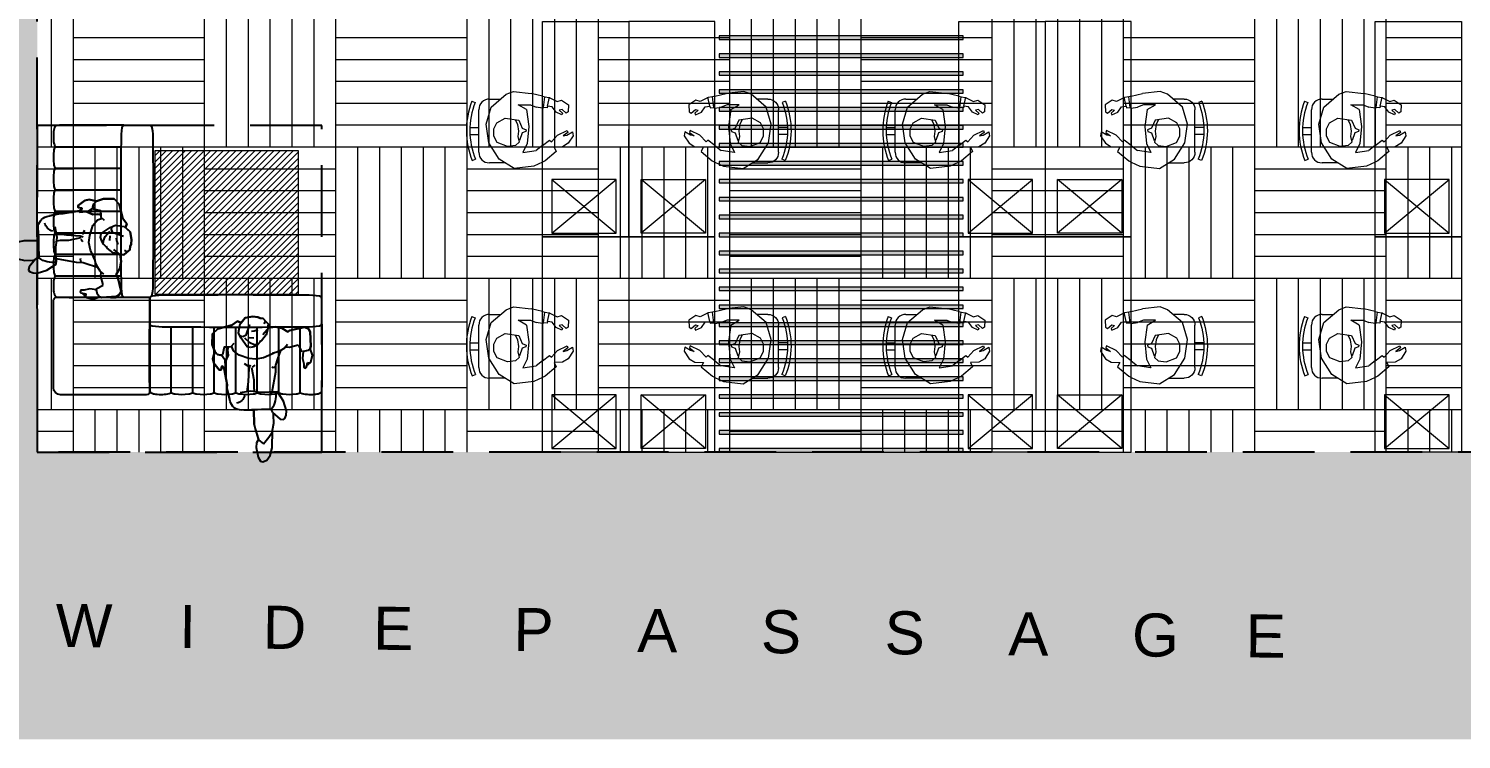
# Model space of a CAD drawing. Header units: millimetres. Extents: x 2335845 to 2509607, y 289014 to 361737.
# Drawn here: x 2360166 to 2370145, y 323602 to 328552 of the extents above; entities that cross this region are included whole.
import ezdxf

# ---------------------------------------------------------------- set-up
doc = ezdxf.new("R2010")
doc.units = ezdxf.units.MM
doc.linetypes.add('DASHED', pattern=[0.75, 0.5, -0.25])
for name, color, linetype, lineweight in [('A-PLAN-COLUMN', 3, 'Continuous', 0), ('A-PLAN-RCC-HATCH', 8, 'Continuous', 13), ('TOA-FC-ACOU.PAN', 250, 'Continuous', 5), ('TOA-FL-CPT-1', 8, 'Continuous', 5), ('TOA-FURN-HUMAN', 252, 'Continuous', 9), ('TOA-FURN-MODULAR', 20, 'Continuous', 9)]:
    doc.layers.add(name, color=color, linetype=linetype, lineweight=lineweight)
for name, color, linetype in [('FLOOR MARK', 7, 'Continuous'), ('I-FURN', 7, 'Continuous'), ('PASSAGE LINEOUT', 7, 'Continuous')]:
    doc.layers.add(name, color=color, linetype=linetype)
doc.styles.add('ARIAL', font='arial.ttf')
pattern_1 = [(270, (2074690.431, 2592608.902), (12.7, -12.7), [6.35, -19.05]), (360, (2074687.256, 2592605.727), (12.7, 12.7), [6.35, -19.05])]
pattern_2 = [(270, (2074690.453, 2591233.9), (12.7, -12.7), [6.35, -19.05]), (360, (2074687.278, 2591230.725), (12.7, 12.7), [6.35, -19.05])]

# ---------------------------------------------------------------- blocks, each defined once
blk = doc.blocks.new('Columns')
at = {"layer": 'A-PLAN-RCC-HATCH'}
h = blk.add_hatch(dxfattribs=at)
h.set_pattern_fill('ANSI31', color=256, scale=250, style=0)
h.set_pattern_definition([(45, (425397.9, -590762.232), (-22.0970869, 22.0970869), [])])
h.paths.add_polyline_path([(-15160.3, 1537), (-14160.3, 1537), (-14160.3, 2537), (-15160.3, 2537)])
at = {"layer": 'A-PLAN-COLUMN', "elevation": 0}
blk.add_lwpolyline([(-15160.3, 1537), (-14160.3, 1537), (-14160.3, 2537), (-15160.3, 2537)], close=True, dxfattribs=at)
blk = doc.blocks.new('txhvb')
at = {"layer": 'TOA-FURN-HUMAN', "color": 8, "lineweight": 5}
for p, q in [((549473.8, -3726.6, 0), (549769.8, -3726.6, 0)), ((549538.3, -3797, 0), (549669.9, -3778.8, 0)), ((549669.9, -3778.8, 0), (549787.2, -3811.9, 0)), ((549359.8, -3973.3, 0), (549425.6, -3868.4, 0)), ((549399.8, -3909.5, 0), (549399.8, -3800.6, 0)), ((549425.6, -3868.4, 0), (549538.3, -3797, 0)), ((549787.2, -3811.9, 0), (549877, -3916.9, 0)), ((549843.8, -3800.6, 0), (549843.8, -3878, 0)), ((549377.2, -4109.3, 0), (549359.8, -3973.3, 0)), ((549877, -3916.9, 0), (549896.8, -3968.3, 0)), ((549896.8, -3968.3, 0), (549882.9, -4091.1, 0)), ((549533.4, -4063.3, 0), (549472.6, -4034.3, 0)), ((549472.6, -4034.3, 0), (549485.8, -4126, 0)), ((549652, -4076.1, 0), (549533.4, -4063.3, 0)), ((549770.2, -4058.7, 0), (549652, -4076.1, 0)), ((549802.9, -4085.6, 0), (549787.5, -4126, 0)), ((549804.2, -4001.1, 0), (549802.9, -4085.6, 0)), ((549864.3, -4170.5, 0), (549882.9, -4091.1, 0)), ((549405.4, -4170.5, 0), (549377.2, -4109.3, 0)), ((549413.4, -4187.8, 0), (549405.4, -4170.5, 0)), ((549479.7, -4265, 0), (549413.4, -4187.8, 0)), ((549519.8, -4170.5, 0), (549485.8, -4126, 0)), ((549519.8, -4170.5, 0), (549557.1, -4219.4, 0)), ((549780, -4170.5, 0), (549787.5, -4126, 0)), ((549780.2, -4174.4, 0), (549780, -4169.8, 0)), ((549786.4, -4175, 0), (549780.2, -4174.4, 0)), ((549782.9, -4203.7, 0), (549786.4, -4175, 0)), ((549860.7, -4185.9, 0), (549855.8, -4216.9, 0)), ((549864.3, -4170.5, 0), (549860.7, -4185.9, 0)), ((549508.3, -4250.5, 0), (549479.7, -4265, 0)), ((549511.8, -4309.5, 0), (549508.3, -4250.5, 0)), ((549557.1, -4219.4, 0), (549546, -4231.9, 0)), ((549546, -4231.9, 0), (549593.7, -4274.9, 0)), ((549593.7, -4274.9, 0), (549624.9, -4341.5, 0)), ((549734.2, -4304.6, 0), (549752.9, -4264.4, 0)), ((549765.7, -4285.4, 0), (549745.4, -4310, 0)), ((549752.9, -4264.4, 0), (549790.7, -4237.8, 0)), ((549770.5, -4306.2, 0), (549765.7, -4285.4, 0)), ((549795.2, -4204.9, 0), (549782.9, -4203.7, 0)), ((549790.7, -4237.8, 0), (549795.2, -4204.9, 0)), ((549855.8, -4216.9, 0), (549826.4, -4271.5, 0)), ((549826.4, -4271.5, 0), (549835.7, -4303.3, 0)), ((549535.7, -4350.2, 0), (549511.8, -4309.5, 0)), ((549587.5, -4384, 0), (549535.7, -4350.2, 0)), ((549612, -4346.4, 0), (549586.8, -4314.1, 0)), ((549586.8, -4314.1, 0), (549592.4, -4339, 0)), ((549615.6, -4379.5, 0), (549587.5, -4384, 0)), ((549592.4, -4339, 0), (549615.6, -4379.5, 0)), ((549624.9, -4341.5, 0), (549612, -4346.4, 0)), ((549745.4, -4310, 0), (549734.2, -4304.6, 0)), ((549745.3, -4335.9, 0), (549770.5, -4306.2, 0)), ((549754.5, -4349.8, 0), (549745.3, -4335.9, 0)), ((549804.9, -4352.2, 0), (549754.5, -4349.8, 0)), ((549835.7, -4303.3, 0), (549804.9, -4352.2, 0))]:
    blk.add_line(p, q, dxfattribs=at)
at = {"layer": 'TOA-FURN-HUMAN', "color": 8, "lineweight": 5, "elevation": 0}
for points in [[(549415.1, -3680.7), (549424.4, -3703.6)], [(549597.3, -3664.5), (549597.3, -3726.6)], [(549646.7, -3664.5), (549646.7, -3726.6)], [(549829.3, -3678.7), (549820, -3701.6)], [(549696.3, -3982), (549667.8, -3997), (549621.5, -4003.4), (549583, -3998.4), (549543.8, -4008.4), (549519.5, -3981.3), (549513.6, -3926.6), (549540.8, -3854.7), (549585.6, -3831.3), (549636.2, -3831.3), (549679, -3852.7), (549710.1, -3911), (549696.5, -4004.3), (549641.4, -4029.8), (549629.3, -4056.2), (549618.6, -4054.7), (549608.6, -4028.3), (549555.2, -4009.1)], [(549770.2, -4058.7), (549804.2, -4001.1)], [(549784.9, -4177.3), (549858.8, -4186.3)], [(549795.2, -4204.9), (549858.2, -4218.4)]]:
    blk.add_lwpolyline(points, dxfattribs=at)
blk.add_lwpolyline([(549780, -4169.8, -0.034638), (549769.8, -4170.5), (549519.8, -4170.5)], format="xyb", dxfattribs=at)
at = {"layer": 'TOA-FURN-HUMAN', "color": 8, "lineweight": 5}
for centre, radius, start, end in [((549624.7, -4196.9, 0), 557.1, 68.45805, 112.09943), ((549624.7, -4196.9, 0), 532.5, 68.48386, 112.09943), ((549473.8, -3800.6, 0), 74, 90.00011, 180.00011), ((549769.8, -3800.6, 0), 74, 0.00011, 90.00011)]:
    blk.add_arc(centre, radius, start, end, dxfattribs=at)
at = {"layer": 'TOA-FURN-MODULAR'}
for p, q in [((549284.5, -4234.5), (548909.5, -4684.5)), ((548909.5, -4234.5), (549284.5, -4684.5))]:
    blk.add_line(p, q, dxfattribs=at)
for points in [[(548884.5, -4170.5), (550384.5, -4170.5), (550384.5, -4770.5), (548884.5, -4770.5)], [(549284.5, -4234.5), (548909.5, -4234.5), (548909.5, -4684.5), (549284.5, -4684.5)]]:
    blk.add_lwpolyline(points, close=True, dxfattribs=at)
blk = doc.blocks.new('hab')
at = {"color": 0}
for points in [[(488.3, -221.4, 0.047853), (583, -215, 0.311177), (600, -199.8), (600, -23.7, 0.311177), (583, -8.4, 0.047853), (488.3, -2, 0.004072), (-488.3, -2, 0.047853), (-583, -8.4, 0.311177), (-600, -23.7), (-600, -199.8, 0.311177), (-583, -215, 0.047853), (-488.3, -221.4, 0.004072), (488.3, -221.4)], [(598.8, -203.3, -0.011065), (599.8, -310.5), (599.8, -423.2), (599.8, -536, -0.013812), (597.8, -669.7, -0.259835), (582.8, -687.3, -0.067217), (546.5, -694, -0.036261), (498.7, -694, -0.08497), (452.1, -684.3), (446.9, -684.3, -0.088696), (421.9, -691.8, -0.06856), (327.8, -691.8, -0.088465), (302.7, -684.3), (299.9, -684.3), (297.2, -684.3, -0.088696), (272.2, -691.8, -0.06856), (178.1, -691.8, -0.085519), (153.1, -684.3), (150.2, -684.3), (147.6, -684.3, -0.088696), (122.5, -691.8, -0.06856), (28.4, -691.8, -0.088731), (3.4, -684.3), (0, -684.3), (-3.4, -684.3, -0.088731), (-28.4, -691.8, -0.06856), (-122.5, -691.8, -0.088696), (-147.6, -684.3), (-150.2, -684.3), (-153.1, -684.3, -0.085519), (-178.1, -691.8, -0.06856), (-272.2, -691.8, -0.088696), (-297.2, -684.3), (-299.9, -684.3), (-302.7, -684.3, -0.088465), (-327.8, -691.8, -0.06856), (-421.9, -691.8, -0.088696), (-446.9, -684.3), (-452.1, -684.3, -0.08497), (-498.7, -694, -0.036261), (-546.5, -694, -0.067217), (-582.8, -687.3, -0.259835), (-597.8, -669.7, -0.013812), (-599.8, -536), (-599.8, -423.2), (-599.8, -310.5, -0.011065), (-598.8, -203.3)]]:
    blk.add_lwpolyline(points, format="xyb", dxfattribs=at)
for points in [[(-449.5, -684.3), (-449.5, -423.2), (-449.5, -221.7)], [(-299.9, -684.3), (-299.9, -423.2), (-299.9, -222.7)], [(-150.2, -684.3), (-150.2, -423.2), (-150.2, -223.2)], [(0, -684.3), (0, -423.2), (0, -223.4)], [(150.1, -684.3), (150.1, -423.2), (150.1, -223.2)], [(299.9, -684.3), (299.9, -423.2), (299.9, -222.7)], [(449.5, -684.3), (449.5, -423.2), (449.5, -221.7)]]:
    blk.add_lwpolyline(points, dxfattribs=at)
blk = doc.blocks.new('A$C0CB47DFD')
for p, q in [((74.6, 187.8), (53, 164.3)), ((120.8, 188), (74.6, 187.8)), ((152, 177.2), (120.8, 188)), ((53, 164.3), (36.9, 102.1)), ((131.2, 106.4), (133.1, 135.7)), ((133.1, 135.7), (165.2, 143.6)), ((183.6, 185.1), (152, 177.2)), ((152, 177.2), (163.9, 165.9)), ((163.9, 165.9), (167.5, 152.4)), ((167.5, 152.4), (165.2, 143.6)), ((166.4, 147.2), (186.7, 133.6)), ((167.6, 119.3), (196.9, 132.5)), ((202.4, 181.4), (183.6, 185.1)), ((186.7, 133.6), (225.2, 129.3)), ((231.8, 158.4), (202.4, 181.4)), ((215.4, 146.8), (231.8, 149.5)), ((218, 140.7), (215.4, 146.8)), ((226.7, 136.8), (218, 140.7)), ((225.2, 129.3), (226.7, 136.8)), ((226.5, 135.6), (297.1, 123.6)), ((231.8, 149.5), (231.8, 158.4)), ((30.8, 67), (4.9, 44.5)), ((36.9, 102.1), (19.5, 78.6)), ((19.5, 78.6), (25.8, 62.6)), ((69.4, 73.7), (30.8, 67)), ((92.2, 63.4), (69.4, 73.7)), ((86.8, 54.5), (84.8, 64.2)), ((131.2, 36), (92.2, 63.4)), ((116.7, 93.7), (131.2, 106.4)), ((147.7, 95.7), (126.4, 104.1)), ((132, 118.4), (145.9, 121.1)), ((145.9, 121.1), (167.6, 119.3)), ((167.4, 71.3), (147.7, 95.7)), ((181.3, 28.1), (167.4, 71.3)), ((297.1, 123.6), (310.4, 124.6)), ((310.4, 124.6), (356.7, 113.2)), ((324.1, 19.3), (332.5, 65.9)), ((4.9, 44.5), (-0.8, 10.6)), ((-0.8, 10.6), (0.8, -10.6)), ((79.6, 40.3), (33.3, 24.7)), ((57.4, -10.8), (62.5, 5.7)), ((62.5, 5.7), (64.4, 16.2)), ((80.3, 40), (86.8, 54.5)), ((93.7, 6.7), (91.8, 26.7)), ((114, 24), (93.8, 46.2)), ((122, 4.7), (114, 24)), ((122.2, -11.9), (122, 4.7)), ((123.2, -8), (130.5, 6.9)), ((130.5, 6.9), (134.3, 21.1)), ((134.3, 21.1), (131.2, 36)), ((185.1, -2), (181.3, 28.1)), ((204.4, 49.4), (214, 32.2)), ((223.7, 26.9), (209.6, 21.4)), ((220.1, 12.4), (211.1, 1.5)), ((220.9, 17.1), (274.7, 6.4)), ((283.1, 30.5), (223.7, 26.9)), ((274, 6.4), (310.8, 6.6)), ((327.1, 36.1), (283.1, 30.5)), ((310.8, 6.6), (326.3, 3.7)), ((330.1, -23), (324.1, 19.3)), ((336.4, 1.8), (338.1, -0.6)), ((406.8, 50.1), (403.1, -70.8)), ((469.5, 5.3), (405.5, 6.2)), ((469.5, 5.3), (488.5, 0.4)), ((488.5, 0.4), (536.7, -14.4)), ((0.8, -10.6), (5.1, -20.6)), ((5.1, -20.6), (6.7, -34.6)), ((6.7, -34.6), (21, -45.7)), ((19.7, -42.9), (30, -37.2)), ((21, -45.7), (32.5, -57.1)), ((32.5, -57.1), (51.6, -53.9)), ((43.6, -86.3), (47.9, -54.5)), ((51.6, -53.9), (78.4, -47.6)), ((77.1, -33.1), (54.8, -52.2)), ((78.4, -47.6), (105.4, -27.6)), ((105.4, -27.6), (108.7, -18)), ((108, -22.6), (123.2, -8)), ((158.3, -81.8), (178.4, -36)), ((178.4, -36), (185.1, -2)), ((327.5, -96.8), (330.1, -23)), ((525.6, -59.4), (504, -74.1)), ((554.7, -35.5), (525.6, -59.4)), ((535, -13.9), (550.1, -5.5)), ((536.7, -14.4), (554.7, -35.5)), ((550.1, -5.5), (571, -3.9)), ((571, -3.9), (612.5, -12.7)), ((625.8, -50.5), (605.5, -64.9)), ((612.5, -12.7), (629.7, -22.3)), ((633.6, -32.9), (625.8, -50.5)), ((629.7, -22.3), (633.6, -32.9)), ((50, -116.2), (43.6, -86.3)), ((65.4, -142.5), (50, -116.2)), ((136.5, -128), (147.8, -108.9)), ((183.4, -98.9), (146.6, -110.9)), ((147.8, -108.9), (156.4, -89.4)), ((156.4, -89.4), (159.2, -74.3)), ((210.6, -89.5), (183.4, -98.9)), ((240.4, -89), (210.6, -89.5)), ((219, -88.8), (222.3, -77.6)), ((222.3, -77.6), (219.7, -71.4)), ((327.6, -73.2), (240.4, -89)), ((368.8, -122.9), (327.5, -96.8)), ((346.6, -108.5), (327.5, -96.8)), ((336.9, -65.7), (327.6, -73.2)), ((410.5, -135.9), (368.8, -122.9)), ((403.2, -67.3), (418.2, -75.5)), ((418.2, -75.5), (446.6, -109.1)), ((430.1, -79.8), (421.1, -79)), ((464.2, -81), (430.1, -79.8)), ((448.8, -122.4), (444.5, -129.4)), ((446.6, -109.1), (448.8, -122.4)), ((495.2, -74.3), (464.2, -81)), ((44.7, -216.6), (60, -149.5)), ((60, -149.5), (65.4, -142.5)), ((120.5, -141), (136.5, -128)), ((123.3, -187.4), (133.7, -149.4)), ((133.7, -149.4), (131.8, -131.8)), ((428.8, -134.6), (410.5, -135.9)), ((444.5, -129.4), (428.8, -134.6)), ((52.8, -231.4), (44.7, -216.6)), ((65.9, -239), (52.8, -231.4)), ((128, -243), (65.9, -239)), ((152.7, -204.8), (122.2, -188.5)), ((138.7, -239.8), (128, -243)), ((166.9, -250.2), (138.3, -239.6)), ((139.1, -238.7), (147, -229.3)), ((147, -229.3), (152.7, -204.8)), ((151.8, -208.9), (181.6, -205.3)), ((197.3, -242.6), (166.9, -250.2)), ((181.6, -205.3), (205.8, -211.4)), ((213.8, -224.1), (197.3, -242.6)), ((219.9, -222.9), (199.2, -227.1)), ((199.2, -227.1), (200.2, -239.4)), ((205.8, -211.4), (219.9, -211.1)), ((219.9, -211.1), (223.8, -219.5)), ((219.9, -222.9), (223.8, -219.5))]:
    blk.add_line(p, q)
for points in [[(223.8, -219.5), (219.9, -222.9), (213.8, -224.1), (197.3, -242.6), (166.9, -250.2), (138.7, -239.8), (138.1, -240), (128, -243), (65.9, -239), (52.8, -231.4), (44.7, -216.6), (60, -149.5), (65.4, -142.5), (50, -116.2), (43.6, -86.3), (47.9, -54.5), (32.5, -57.1), (21, -45.7), (6.7, -34.6), (5.1, -20.6), (0.8, -10.6), (-0.8, 10.6), (4.9, 44.5), (25.8, 62.6), (19.5, 78.6), (36.9, 102.1), (53, 164.3), (74.6, 187.8), (120.8, 188), (152, 177.2), (183.6, 185.1), (202.4, 181.4), (231.8, 158.4), (231.8, 149.5), (215.4, 146.8), (218, 140.7), (226.7, 136.8), (226.5, 135.6), (297.1, 123.6), (310.4, 124.6), (356.7, 113.2)], [(155.5, 173.9), (155.5, 173.9)], [(406.8, 50.1), (405.5, 6.2), (469.5, 5.3), (488.5, 0.4), (535, -13.9), (550.1, -5.5), (571, -3.9), (612.5, -12.7), (629.7, -22.3), (633.6, -32.9), (625.8, -50.5), (605.5, -64.9), (571.5, -72.9), (495.2, -74.3), (464.2, -81), (430.1, -79.8), (421.1, -79), (446.6, -109.1), (448.8, -122.4), (444.5, -129.4), (428.8, -134.6), (410.5, -135.9), (368.8, -122.9), (327.5, -96.8), (328.3, -73.1), (327.6, -73.2), (328.4, -72.7), (327.8, -88.3)], [(605.5, -64.9), (571.5, -72.9), (495.2, -74.3)]]:
    blk.add_lwpolyline(points)
blk.add_lwpolyline([(403.1, -70.8), (407.2, 60.1, 0.354034), (369.1, 110.2), (310.4, 124.6), (297.1, 123.6), (226.5, 135.6), (225.2, 129.3), (196.9, 132.5), (167.6, 119.3), (145.9, 121.1), (132, 118.4), (133.1, 135.7), (165.2, 143.6), (167.5, 152.4), (163.9, 165.9), (152, 177.2), (120.8, 188), (74.6, 187.8), (53, 164.3), (36.9, 102.1), (19.5, 78.6), (25.8, 62.6), (4.9, 44.5), (-0.8, 10.6), (0.8, -10.6), (5.1, -20.6), (6.7, -34.6), (21, -45.7), (32.5, -57.1), (47.9, -54.5), (43.6, -86.3), (50, -116.2), (65.4, -142.5), (60, -149.5), (44.7, -216.6), (52.8, -231.4), (65.9, -239), (128, -243), (138.1, -240), (138.3, -239.6), (147, -229.3), (151.8, -208.9), (181.6, -205.3), (205.8, -211.4), (219.9, -211.1), (223.8, -219.5)], format="xyb")
for centre, major_axis, start_param, end_param in [((329.7, 93.4), (24.7, 42.5), 3.948917, 4.999081), ((344, 12.8), (-51.5, -88.5), 0.368601, 1.142718)]:
    blk.add_ellipse(centre, major_axis=major_axis, ratio=1, start_param=start_param, end_param=end_param)

msp = doc.modelspace()

# ---------------------------------------------------------------- hatches: boundary and pattern name
at = {"layer": 'TOA-FC-ACOU.PAN', "true_color": 0x939598}
h = msp.add_hatch(dxfattribs=at)
h.set_pattern_fill('CROSS', color=252, scale=2, angle=-90)
h.set_pattern_definition([(270, (2074690.42, 2593983.902), (12.7, -12.7), [6.35, -19.05]), (360, (2074687.245, 2593980.727), (12.7, 12.7), [6.35, -19.05])])
h.paths.add_polyline_path([(2366675.109, 328477.016), (2366675.109, 328502.016), (2364975.11, 328502.016), (2364975.11, 328477.016)])
h = msp.add_hatch(dxfattribs=at)
h.set_pattern_fill('CROSS', color=252, scale=2, angle=-90)
h.set_pattern_definition([(270, (2074690.42, 2593858.902), (12.7, -12.7), [6.35, -19.05]), (360, (2074687.245, 2593855.727), (12.7, 12.7), [6.35, -19.05])])
h.paths.add_polyline_path([(2366675.109, 328352.016), (2366675.109, 328377.016), (2364975.11, 328377.016), (2364975.11, 328352.016)])
h = msp.add_hatch(dxfattribs=at)
h.set_pattern_fill('CROSS', color=252, scale=2, angle=-90)
h.set_pattern_definition([(270, (2074690.397, 2593733.902), (12.7, -12.7), [6.35, -19.05]), (360, (2074687.222, 2593730.727), (12.7, 12.7), [6.35, -19.05])])
h.paths.add_polyline_path([(2366675.087, 328227.016), (2366675.087, 328252.016), (2364975.087, 328252.016), (2364975.087, 328227.016)])
h = msp.add_hatch(dxfattribs=at)
h.set_pattern_fill('CROSS', color=252, scale=2, angle=-90)
h.set_pattern_definition([(270, (2074690.397, 2593608.902), (12.7, -12.7), [6.35, -19.05]), (360, (2074687.222, 2593605.727), (12.7, 12.7), [6.35, -19.05])])
h.paths.add_polyline_path([(2366675.087, 328102.016), (2366675.087, 328127.016), (2364975.088, 328127.016), (2364975.088, 328102.016)])
h = msp.add_hatch(dxfattribs=at)
h.set_pattern_fill('CROSS', color=252, scale=2, angle=-90)
h.set_pattern_definition([(270, (2074690.421, 2593483.902), (12.7, -12.7), [6.35, -19.05]), (360, (2074687.246, 2593480.727), (12.7, 12.7), [6.35, -19.05])])
h.paths.add_polyline_path([(2366675.111, 327977.016), (2366675.111, 328002.016), (2364975.112, 328002.016), (2364975.112, 327977.016)])
h = msp.add_hatch(dxfattribs=at)
h.set_pattern_fill('CROSS', color=252, scale=2, angle=-90)
h.set_pattern_definition([(270, (2074690.454, 2593358.902), (12.7, -12.7), [6.35, -19.05]), (360, (2074687.279, 2593355.727), (12.7, 12.7), [6.35, -19.05])])
h.paths.add_polyline_path([(2366675.143, 327852.016), (2366675.143, 327877.016), (2364975.144, 327877.016), (2364975.144, 327852.016)])
h = msp.add_hatch(dxfattribs=at)
h.set_pattern_fill('CROSS', color=252, scale=2, angle=-90)
h.set_pattern_definition([(270, (2074690.431, 2593233.902), (12.7, -12.7), [6.35, -19.05]), (360, (2074687.256, 2593230.727), (12.7, 12.7), [6.35, -19.05])])
h.paths.add_polyline_path([(2366675.121, 327727.016), (2366675.121, 327752.016), (2364975.122, 327752.016), (2364975.122, 327727.016)])
h = msp.add_hatch(dxfattribs=at)
h.set_pattern_fill('CROSS', color=252, scale=2, angle=-90)
h.set_pattern_definition([(270, (2074690.426, 2593108.902), (12.7, -12.7), [6.35, -19.05]), (360, (2074687.251, 2593105.727), (12.7, 12.7), [6.35, -19.05])])
h.paths.add_polyline_path([(2366675.116, 327602.016), (2366675.116, 327627.016), (2364975.116, 327627.016), (2364975.116, 327602.016)])
h = msp.add_hatch(dxfattribs=at)
h.set_pattern_fill('CROSS', color=252, scale=2, angle=-90)
h.set_pattern_definition([(270, (2074690.454, 2592983.902), (12.7, -12.7), [6.35, -19.05]), (360, (2074687.279, 2592980.727), (12.7, 12.7), [6.35, -19.05])])
h.paths.add_polyline_path([(2366675.143, 327477.016), (2366675.143, 327502.016), (2364975.144, 327502.016), (2364975.144, 327477.016)])
h = msp.add_hatch(dxfattribs=at)
h.set_pattern_fill('CROSS', color=252, scale=2, angle=-90)
h.set_pattern_definition([(270, (2074690.454, 2592858.902), (12.7, -12.7), [6.35, -19.05]), (360, (2074687.279, 2592855.727), (12.7, 12.7), [6.35, -19.05])])
h.paths.add_polyline_path([(2366675.143, 327352.016), (2366675.143, 327377.016), (2364975.144, 327377.016), (2364975.144, 327352.016)])
h = msp.add_hatch(dxfattribs=at)
h.set_pattern_fill('CROSS', color=252, scale=2, angle=-90)
h.set_pattern_definition([(270, (2074690.431, 2592733.902), (12.7, -12.7), [6.35, -19.05]), (360, (2074687.256, 2592730.727), (12.7, 12.7), [6.35, -19.05])])
h.paths.add_polyline_path([(2366675.121, 327227.016), (2366675.121, 327252.016), (2364975.121, 327252.016), (2364975.121, 327227.016)])
h = msp.add_hatch(dxfattribs=at)
h.set_pattern_fill('CROSS', color=252, scale=2, angle=-90)
h.set_pattern_definition(pattern_1)
h.paths.add_polyline_path([(2366675.121, 327102.016), (2366675.121, 327127.016), (2364975.122, 327127.016), (2364975.122, 327102.016)])
h = msp.add_hatch(dxfattribs=at)
h.set_pattern_fill('CROSS', color=252, scale=2, angle=-90)
h.set_pattern_definition(pattern_1)
h.paths.add_polyline_path([(2364975.122, 327002.016), (2364975.122, 326977.016), (2366675.121, 326977.016), (2366675.121, 327002.016)])
h = msp.add_hatch(dxfattribs=at)
h.set_pattern_fill('CROSS', color=252, scale=2, angle=-90)
h.set_pattern_definition([(270, (2074690.418, 2592358.9), (12.7, -12.7), [6.35, -19.05]), (360, (2074687.243, 2592355.725), (12.7, 12.7), [6.35, -19.05])])
h.paths.add_polyline_path([(2366675.108, 326852.015), (2366675.108, 326877.015), (2364975.109, 326877.015), (2364975.109, 326852.015)])
h = msp.add_hatch(dxfattribs=at)
h.set_pattern_fill('CROSS', color=252, scale=2, angle=-90)
h.set_pattern_definition([(270, (2074690.419, 2592233.9), (12.7, -12.7), [6.35, -19.05]), (360, (2074687.244, 2592230.725), (12.7, 12.7), [6.35, -19.05])])
h.paths.add_polyline_path([(2366675.108, 326727.015), (2366675.108, 326752.015), (2364975.109, 326752.015), (2364975.109, 326727.015)])
h = msp.add_hatch(dxfattribs=at)
h.set_pattern_fill('CROSS', color=252, scale=2, angle=-90)
h.set_pattern_definition([(270, (2074690.443, 2592108.9), (12.7, -12.7), [6.35, -19.05]), (360, (2074687.268, 2592105.725), (12.7, 12.7), [6.35, -19.05])])
h.paths.add_polyline_path([(2366675.132, 326602.015), (2366675.132, 326627.015), (2364975.133, 326627.015), (2364975.133, 326602.015)])
h = msp.add_hatch(dxfattribs=at)
h.set_pattern_fill('CROSS', color=252, scale=2, angle=-90)
h.set_pattern_definition([(270, (2074690.475, 2591983.9), (12.7, -12.7), [6.35, -19.05]), (360, (2074687.3, 2591980.725), (12.7, 12.7), [6.35, -19.05])])
h.paths.add_polyline_path([(2366675.165, 326477.015), (2366675.165, 326502.015), (2364975.165, 326502.015), (2364975.165, 326477.015)])
h = msp.add_hatch(dxfattribs=at)
h.set_pattern_fill('CROSS', color=252, scale=2, angle=-90)
h.set_pattern_definition([(270, (2074690.453, 2591858.9), (12.7, -12.7), [6.35, -19.05]), (360, (2074687.278, 2591855.725), (12.7, 12.7), [6.35, -19.05])])
h.paths.add_polyline_path([(2366675.142, 326352.015), (2366675.142, 326377.015), (2364975.143, 326377.015), (2364975.143, 326352.015)])
h = msp.add_hatch(dxfattribs=at)
h.set_pattern_fill('CROSS', color=252, scale=2, angle=-90)
h.set_pattern_definition([(270, (2074690.448, 2591733.9), (12.7, -12.7), [6.35, -19.05]), (360, (2074687.273, 2591730.725), (12.7, 12.7), [6.35, -19.05])])
h.paths.add_polyline_path([(2366675.137, 326227.015), (2366675.137, 326252.015), (2364975.138, 326252.015), (2364975.138, 326227.015)])
h = msp.add_hatch(dxfattribs=at)
h.set_pattern_fill('CROSS', color=252, scale=2, angle=-90)
h.set_pattern_definition([(270, (2074690.475, 2591608.9), (12.7, -12.7), [6.35, -19.05]), (360, (2074687.3, 2591605.725), (12.7, 12.7), [6.35, -19.05])])
h.paths.add_polyline_path([(2366675.165, 326102.015), (2366675.165, 326127.015), (2364975.165, 326127.015), (2364975.165, 326102.015)])
h = msp.add_hatch(dxfattribs=at)
h.set_pattern_fill('CROSS', color=252, scale=2, angle=-90)
h.set_pattern_definition([(270, (2074690.475, 2591483.9), (12.7, -12.7), [6.35, -19.05]), (360, (2074687.3, 2591480.725), (12.7, 12.7), [6.35, -19.05])])
h.paths.add_polyline_path([(2366675.165, 325977.015), (2366675.165, 326002.015), (2364975.165, 326002.015), (2364975.165, 325977.015)])
h = msp.add_hatch(dxfattribs=at)
h.set_pattern_fill('CROSS', color=252, scale=2, angle=-90)
h.set_pattern_definition([(270, (2074690.453, 2591358.9), (12.7, -12.7), [6.35, -19.05]), (360, (2074687.278, 2591355.725), (12.7, 12.7), [6.35, -19.05])])
h.paths.add_polyline_path([(2366675.142, 325852.015), (2366675.142, 325877.015), (2364975.143, 325877.015), (2364975.143, 325852.015)])
h = msp.add_hatch(dxfattribs=at)
h.set_pattern_fill('CROSS', color=252, scale=2, angle=-90)
h.set_pattern_definition(pattern_2)
h.paths.add_polyline_path([(2366675.142, 325727.015), (2366675.142, 325752.015), (2364975.143, 325752.015), (2364975.143, 325727.015)])
h = msp.add_hatch(dxfattribs=at)
h.set_pattern_fill('CROSS', color=252, scale=2, angle=-90)
h.set_pattern_definition(pattern_2)
h.paths.add_polyline_path([(2364975.143, 325627.015), (2364975.143, 325602.015), (2366675.142, 325602.015), (2366675.142, 325627.015)])
at = {"layer": 'TOA-FL-CPT-1', "true_color": 0xc7c8ca}
h = msp.add_hatch(dxfattribs=at)
h.set_pattern_fill('AR-PARQ1', color=9, scale=3)
h.set_pattern_definition([(90, (54538.6, -6708.4), (-914.4, 914.4), [914.4, -914.4]), (90, (54691, -6708.4), (-914.4, 914.4), [914.4, -914.4]), (90, (54843.4, -6708.4), (-914.4, 914.4), [914.4, -914.4]), (90, (54995.8, -6708.4), (-914.4, 914.4), [914.4, -914.4]), (90, (55148.2, -6708.4), (-914.4, 914.4), [914.4, -914.4]), (90, (55300.6, -6708.4), (-914.4, 914.4), [914.4, -914.4]), (90, (55453, -6708.4), (-914.4, 914.4), [914.4, -914.4]), (0, (54538.6, -5794), (914.4, -914.4), [914.4, -914.4]), (0, (54538.6, -5641.6), (914.4, -914.4), [914.4, -914.4]), (0, (54538.6, -5489.2), (914.4, -914.4), [914.4, -914.4]), (0, (54538.6, -5336.8), (914.4, -914.4), [914.4, -914.4]), (0, (54538.6, -5184.4), (914.4, -914.4), [914.4, -914.4]), (0, (54538.6, -5032), (914.4, -914.4), [914.4, -914.4]), (0, (54538.6, -4879.6), (914.4, -914.4), [914.4, -914.4])])
h.paths.add_polyline_path([(2344950.518, 323601.624), (2348044.691, 323601.624), (2348044.691, 308801.624), (2344978.375, 308801.624), (2344983.023, 307001.553), (2351045.878, 307001.608), (2351044.683, 304701.624), (2350244.683, 304670.094), (2350244.683, 294701.624), (2352811.835, 294701.622), (2352811.821, 307001.631), (2405044.683, 307005.059), (2405044.683, 327701.624), (2410595.745, 327701.624), (2410609.803, 329501.624), (2408605.34, 329501.624), (2411484.683, 335301.624), (2408440.262, 335301.624), (2406365.488, 331122.307), (2403244.678, 328001.969), (2403244.795, 325600.805), (2384290.648, 325598.809), (2384290.648, 323607.372), (2375885.176, 323603.528), (2375861.465, 325602.978), (2360226.195, 325602.091), (2360226.052, 334601.937), (2375945.229, 334602.179), (2375945.229, 331031.373), (2376972.789, 331510.903), (2389391.537, 331510.903), (2389391.537, 331810.72), (2389491.628, 331810.72), (2389491.53, 331510.903), (2391791.53, 331510.903), (2391791.531, 333010.881), (2389491.53, 333010.881), (2389491.531, 332710.861), (2389391.537, 332710.861), (2389391.54, 333010.905), (2377622.511, 333011.008), (2377622.511, 336459.845), (2386144.742, 336459.853), (2386144.683, 337701.624), (2376094.699, 337701.624), (2376094.724, 335802.062), (2362938.321, 335802.061), (2362938.326, 340629.119), (2359023.456, 340413.419), (2359023.899, 325602.053), (2352244.614, 325602.052), (2352244.655, 339888.472), (2350244.683, 339753.79), (2350259.797, 327701.624), (2351044.683, 327701.624), (2351043.518, 325401.69), (2344945.863, 325401.675)])
h.paths.add_polyline_path([(2365719.683, 323601.624), (2395044.683, 323601.624), (2395044.683, 322741.298), (2398494.622, 322751.666), (2398494.622, 323601.624), (2403544.687, 323601.624), (2403544.687, 308801.634), (2365719.683, 308801.634)], flags=16)
h.paths.add_polyline_path([(2349719.689, 323601.683), (2365719.683, 323601.683), (2365719.683, 308801.624), (2349719.689, 308801.624)], flags=16)
h = msp.add_hatch(dxfattribs=at)
h.set_pattern_fill('AR-PARQ1', color=9, scale=3)
h.set_pattern_definition([(90, (90021.1, 24147), (-914.4, 914.4), [914.4, -914.4]), (90, (90173.5, 24147), (-914.4, 914.4), [914.4, -914.4]), (90, (90325.9, 24147), (-914.4, 914.4), [914.4, -914.4]), (90, (90478.3, 24147), (-914.4, 914.4), [914.4, -914.4]), (90, (90630.7, 24147), (-914.4, 914.4), [914.4, -914.4]), (90, (90783.1, 24147), (-914.4, 914.4), [914.4, -914.4]), (90, (90935.5, 24147), (-914.4, 914.4), [914.4, -914.4]), (0, (90021.1, 25061.4), (914.4, -914.4), [914.4, -914.4]), (0, (90021.1, 25213.8), (914.4, -914.4), [914.4, -914.4]), (0, (90021.1, 25366.2), (914.4, -914.4), [914.4, -914.4]), (0, (90021.1, 25518.6), (914.4, -914.4), [914.4, -914.4]), (0, (90021.1, 25671), (914.4, -914.4), [914.4, -914.4]), (0, (90021.1, 25823.4), (914.4, -914.4), [914.4, -914.4]), (0, (90021.1, 25975.8), (914.4, -914.4), [914.4, -914.4])])
h.paths.add_polyline_path([(2360226.052, 334601.937), (2360226.195, 325602.091), (2370144.683, 325602.091), (2370145.139, 329510.423), (2372684.412, 329509.65), (2375945.229, 331031.373), (2375945.229, 334601.498)])

# ---------------------------------------------------------------- linework, layer by layer
at = {"layer": 'FLOOR MARK', "color": 8, "linetype": 'DASHED', "ltscale": 1000}
msp.add_lwpolyline([(2403244.795, 325600.805), (2383344.673, 325601.126), (2383344.673, 323605.055), (2375873.321, 323605.058), (2375873.321, 325602.073), (2360226.195, 325602.091), (2360226.052, 334601.937), (2375945.229, 334602.179), (2375945.229, 331031.373), (2376972.789, 331510.903), (2391791.529, 331510.903)], dxfattribs=at)
at = {"layer": 'FLOOR MARK', "color": 8, "linetype": 'DASHED', "ltscale": 1000, "elevation": 1.313}
msp.add_lwpolyline([(2360226.172, 325602.091), (2362207.998, 325602.091), (2362207.998, 327877.593), (2360226.172, 327877.592)], close=True, dxfattribs=at)
at = {"layer": 'I-FURN', "elevation": 1.313}
msp.add_lwpolyline([(2360363.037, 326682.532), (2361010.41, 326682.532), (2361010.41, 326027.03, -0.41421356), (2360985.41, 326002.03), (2360388.037, 326002.03, -0.41421356), (2360338.037, 326052.03), (2360338.037, 326657.532, -0.41421356)], format="xyb", close=True, dxfattribs=at)
at = {"layer": 'TOA-FC-ACOU.PAN', "color": 251, "true_color": 0x636466, "elevation": 0}
for points in [[(2366675.109, 328477.016), (2366675.109, 328502.016), (2364975.11, 328502.016), (2364975.11, 328477.016)], [(2366675.109, 328352.016), (2366675.109, 328377.016), (2364975.11, 328377.016), (2364975.11, 328352.016)], [(2366675.087, 328227.016), (2366675.087, 328252.016), (2364975.087, 328252.016), (2364975.087, 328227.016)], [(2366675.087, 328102.016), (2366675.087, 328127.016), (2364975.088, 328127.016), (2364975.088, 328102.016)], [(2366675.111, 327977.016), (2366675.111, 328002.016), (2364975.112, 328002.016), (2364975.112, 327977.016)], [(2366675.143, 327852.016), (2366675.143, 327877.016), (2364975.144, 327877.016), (2364975.144, 327852.016)], [(2366675.121, 327727.016), (2366675.121, 327752.016), (2364975.122, 327752.016), (2364975.122, 327727.016)], [(2366675.116, 327602.016), (2366675.116, 327627.016), (2364975.116, 327627.016), (2364975.116, 327602.016)], [(2366675.143, 327477.016), (2366675.143, 327502.016), (2364975.144, 327502.016), (2364975.144, 327477.016)], [(2366675.143, 327352.016), (2366675.143, 327377.016), (2364975.144, 327377.016), (2364975.144, 327352.016)], [(2366675.121, 327227.016), (2366675.121, 327252.016), (2364975.121, 327252.016), (2364975.121, 327227.016)], [(2366675.121, 327102.016), (2366675.121, 327127.016), (2364975.122, 327127.016), (2364975.122, 327102.016)], [(2364975.122, 327002.016), (2364975.122, 326977.016), (2366675.121, 326977.016), (2366675.121, 327002.016)], [(2366675.108, 326852.015), (2366675.108, 326877.015), (2364975.109, 326877.015), (2364975.109, 326852.015)], [(2366675.108, 326727.015), (2366675.108, 326752.015), (2364975.109, 326752.015), (2364975.109, 326727.015)], [(2366675.132, 326602.015), (2366675.132, 326627.015), (2364975.133, 326627.015), (2364975.133, 326602.015)], [(2366675.165, 326477.015), (2366675.165, 326502.015), (2364975.165, 326502.015), (2364975.165, 326477.015)], [(2366675.142, 326352.015), (2366675.142, 326377.015), (2364975.143, 326377.015), (2364975.143, 326352.015)], [(2366675.137, 326227.015), (2366675.137, 326252.015), (2364975.138, 326252.015), (2364975.138, 326227.015)], [(2366675.165, 326102.015), (2366675.165, 326127.015), (2364975.165, 326127.015), (2364975.165, 326102.015)], [(2366675.165, 325977.015), (2366675.165, 326002.015), (2364975.165, 326002.015), (2364975.165, 325977.015)], [(2366675.142, 325852.015), (2366675.142, 325877.015), (2364975.143, 325877.015), (2364975.143, 325852.015)], [(2366675.142, 325727.015), (2366675.142, 325752.015), (2364975.143, 325752.015), (2364975.143, 325727.015)], [(2364975.143, 325627.015), (2364975.143, 325602.015), (2366675.142, 325602.015), (2366675.142, 325627.015)]]:
    msp.add_lwpolyline(points, close=True, dxfattribs=at)

# ---------------------------------------------------------------- block references
at = {"layer": 'A-PLAN-COLUMN'}
msp.add_blockref('Columns', (2376204.978, 325164.617), dxfattribs=at)
at = {"layer": 'I-FURN', "xscale": -1, "rotation": 270}
msp.add_blockref('hab', (2361032.907, 327280.331, 1.313), dxfattribs=at)
at = {"layer": 'I-FURN', "xscale": -1.595014333733095, "yscale": 1.595014333733095, "zscale": 1.595014333733095}
msp.add_blockref('A$C0CB47DFD', (2360880.597, 327066.733, 1.313), dxfattribs=at)
at = {"layer": 'I-FURN'}
msp.add_blockref('hab', (2361608.209, 326696.899, 1.313), dxfattribs=at)
at = {"layer": 'I-FURN', "xscale": -1.595014333733095, "yscale": 1.595014333733095, "zscale": 1.595014333733095, "rotation": 89.99999999999993}
msp.add_blockref('A$C0CB47DFD', (2361744.736, 326544.589, 1.313), dxfattribs=at)
at = {"layer": 'TOA-FURN-MODULAR', "linetype": 'ByBlock', "rotation": 89.99924570862365}
for p in [(2359567.353, -221782.392), (2362467.353, -221782.392), (2365367.377, -221782.392), (2359567.373, -223282.392), (2362467.373, -223282.392), (2365367.396, -223282.392)]:
    msp.add_blockref('txhvb', p, dxfattribs=at)
at = {"layer": 'TOA-FURN-MODULAR', "linetype": 'ByBlock', "xscale": -1, "rotation": 270.0007542913763}
for p in [(2369122.893, -221782.392), (2372022.893, -221782.392), (2369122.912, -223282.392), (2372022.912, -223282.392)]:
    msp.add_blockref('txhvb', p, dxfattribs=at)

# ---------------------------------------------------------------- texts
at = {"layer": 'PASSAGE LINEOUT', "insert": (2353829.307, 324298.591), "char_height": 300, "width": 16925.28892, "attachment_point": 7, "rotation": 359.4961374, "style": 'ARIAL'}
msp.add_mtext('\\pi1866.02099;2   0   0   0      M    M       W    I    D    E      P     A     S     S     A     G    E', dxfattribs=at)

doc.saveas('drawing.dxf')
